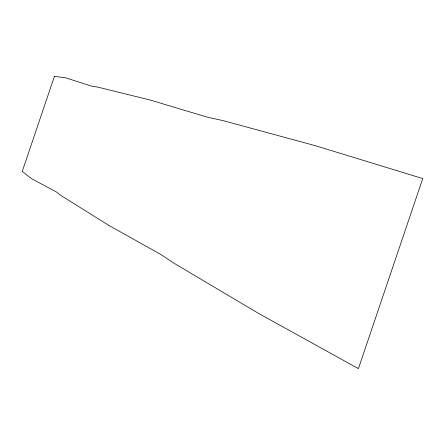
<?xml version="1.0" encoding="UTF-8"?>
<svg xmlns="http://www.w3.org/2000/svg" width="445" height="445" viewBox="0 0 445 445"><rect width="100%" height="100%" fill="white"/><g stroke="black" fill="none" stroke-linecap="round" stroke-linejoin="round"><path stroke-width="0.67" d="M54.418 76.368L22.25 171.397L31.517 178.651L56.309 191.917L60.815 195.427L108.435 225.148L160.645 254.39L174.863 263.724L258.161 313.185L358.42 368.632L422.75 178.567L314.899 145.565L223.284 120.678L207.114 117.102L150.733 100.186L97.499 87.042L92.054 86.319L65.643 77.825L54.418 76.368"/></g></svg>
